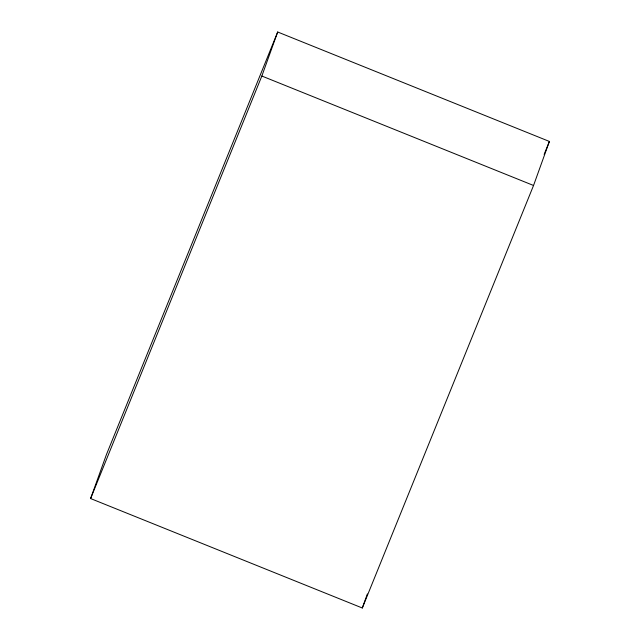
<?xml version="1.0" encoding="UTF-8"?>
<svg xmlns="http://www.w3.org/2000/svg" width="640" height="640" viewBox="0 0 640 640"><rect width="100%" height="100%" fill="white"/><g stroke="black" fill="none" stroke-linecap="round" stroke-linejoin="round"><path stroke-width="0.96" d="M90.608 498.552L106.456 454.52L277.696 32L549.392 141.448L533.544 185.48L362.304 608L90.608 498.552L261.84 76.032L277.696 32M362.304 608L367.368 593.944M544.136 154.416L549.392 141.448M261.84 76.032L533.544 185.48"/></g></svg>
